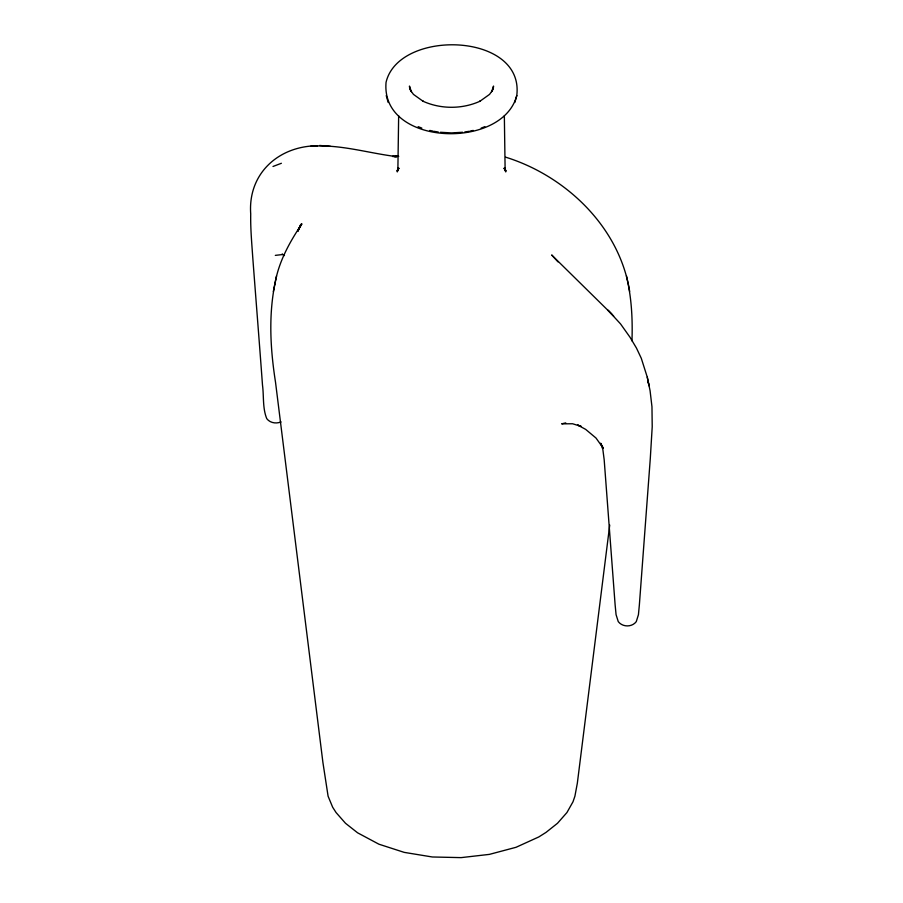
<?xml version="1.0" encoding="UTF-8"?>
<svg xmlns="http://www.w3.org/2000/svg" width="903" height="903" viewBox="0 0 903 903"><rect width="100%" height="100%" fill="white"/><g stroke="black" fill="none" stroke-linecap="round" stroke-linejoin="round"><path stroke-width="1.35" d="M504.348 115.776L505.127 170.295L504.63 167.868L505.748 171.909L504.901 169.471M493.185 89.679L493.546 86.056L491.616 91.677L492.135 90.797L489.561 94.375L479.719 101.407L480.294 101.102C462.359 109.342 440.641 109.342 422.706 101.102L423.281 101.407L413.439 94.375L410.865 90.797L411.384 91.677L409.454 86.056L409.815 89.679M631.965 340.882C632.619 321.818 631.852 302.505 628.093 283.779M609.728 525.061L577.344 783.149L574.906 796.22L572.999 801.785L566.937 812.542L557.501 823.276L546.033 832.385L538.843 836.923L516.042 847.296L489.381 854.385L461.117 857.624L432.323 856.981L404.228 852.376L378.899 844.192L357.577 832.803L345.499 823.276L336.063 812.542L332.665 807.237L328.094 796.22L322.924 762.55L275.528 382.296C270.437 349.811 268.417 316.321 274.907 283.881M516.764 95.594C524.711 32.09 398.573 28.636 386.055 82.342C380.49 146.489 502.61 150.135 516.764 95.594L514.812 102.468M274.997 283.508C278.722 261.656 289.682 241.993 301.895 223.82L297.821 230.908L300.913 224.226L297.945 231.371M273.338 291.556L276.544 275.9M398.099 169.471L397.264 171.909L398.37 167.868L397.873 170.295L398.652 115.776M398.72 168.172L397.625 170.351L398.652 168.748M398.449 168.872L396.993 170.735L398.934 168.308M481.175 128.091L484.877 126.657M272.999 166.479L281.386 163.285M281.081 421.938C276.183 423.913 270.121 423.055 266.769 418.687C262.446 408.088 263.981 396.214 262.491 385.084C259.364 342.305 255.933 299.548 252.705 256.779C251.734 242.535 250.424 228.278 250.718 213.988C247.772 173.658 278.474 146.004 317.517 145.744L310.801 146.309C339.821 143.949 368.255 153.217 396.902 156.648L392.534 156.422L398.663 156.264M565.729 422.897L561.677 423.857L572.581 423.755L581.239 426.453L577.548 424.952L585.652 429.376L596.003 438.034L603.317 448.283L600.687 443.215L602.843 449.446L604.175 459.717L615.124 604.863L616.072 614.683L618.262 621.625C622.596 627.303 631.931 627.359 636.265 621.659L638.432 614.695L639.369 604.829L650.295 458.51L652.214 426.769L651.966 406.79L650.081 390.739L647.259 377.115L641.288 358.288L636.457 348.061L630.001 337.225L620.553 323.929L607.888 310.158L613.668 316.061M470.091 131.093L473.228 130.427M464.752 132.007L469.052 131.319M398.325 156.072L394.476 156.614L398.539 156.321M462.573 132.267L451.5 132.922L440.427 132.267M275.325 255.368L282.029 254.601M330.521 146.388L319.639 145.451M433.948 131.319L438.248 132.007M429.772 130.427L432.909 131.093M505.657 157.178C566.158 175.995 619.56 227.33 629.651 291.409M418.123 126.657L421.825 128.091M284.061 255.165L282.086 254.115L284.479 255.572M611.749 314.097L551.665 254.962L557.975 261.87M504.066 168.308L506.007 170.735L504.551 168.872M504.348 168.748L505.375 170.351L504.28 168.172M388.188 102.468L386.236 95.594M626.456 275.81L628.003 283.361M647.259 377.115L649.009 385.818L648.23 381.924"/></g></svg>
